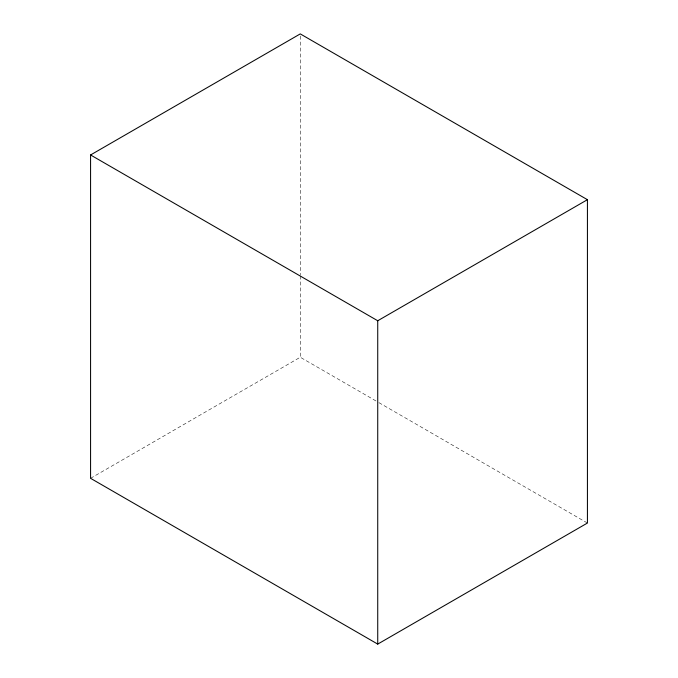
<?xml version="1.0" encoding="UTF-8"?>
<svg xmlns="http://www.w3.org/2000/svg" width="678" height="678" viewBox="0 0 678 678"><rect width="100%" height="100%" fill="white"/><g stroke="black" fill="none" stroke-linecap="round" stroke-linejoin="round"><path stroke-width="0.51" stroke-dasharray="3.39 2.54" d="M90.572 478.312L300.269 357.247L378.002 402.122M378.917 402.656L587.428 523.035M300.269 36.01L300.269 274.819M300.269 275.878L300.269 357.247"/><path stroke-width="1.02" d="M90.572 154.965L300.269 33.9L587.428 199.688L587.428 523.035L377.731 644.1L90.572 478.312L90.572 154.965L377.731 320.753L587.428 199.688M377.731 320.753L377.731 644.1"/></g></svg>
